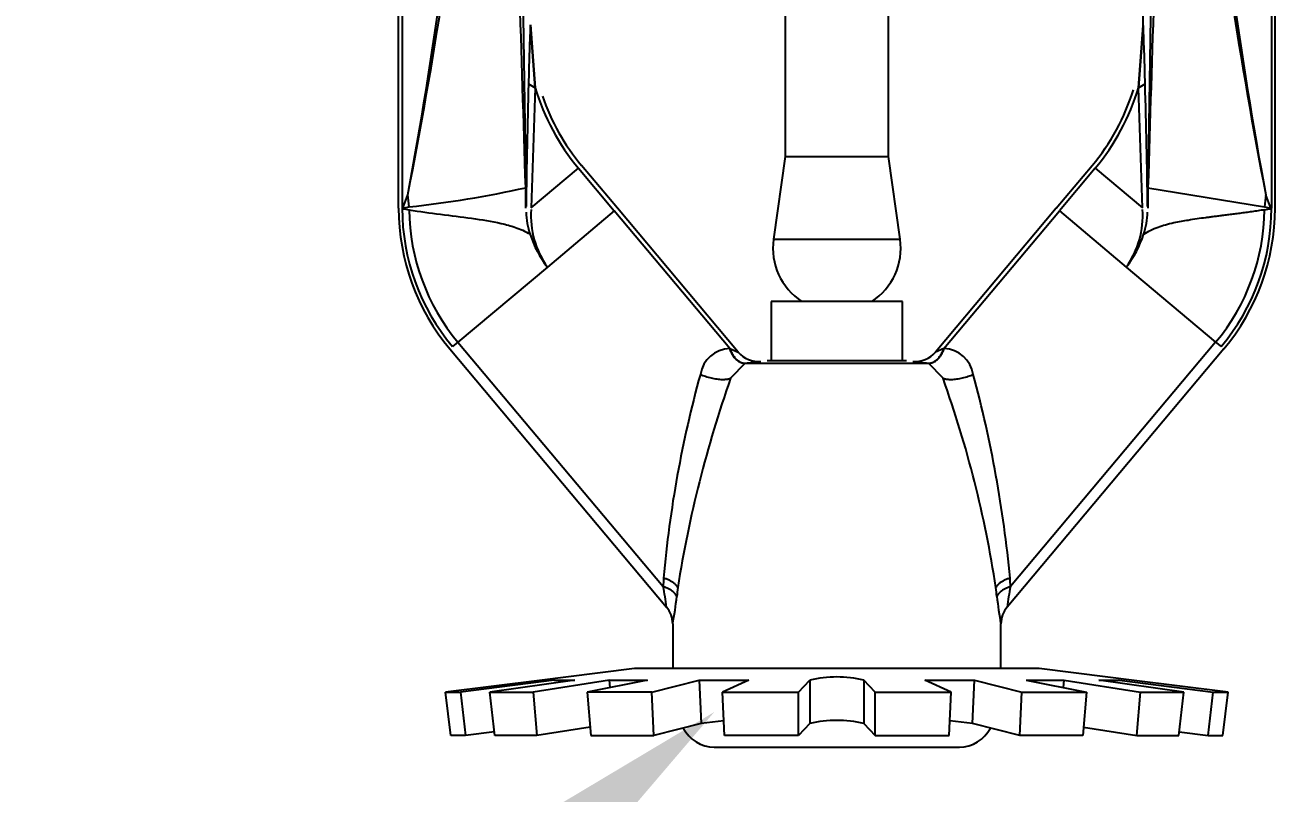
# Model space of a CAD drawing. Extents: x 2698 to 184165, y 3805 to 33846.
# Drawn here: x 160059.38 to 160069.18, y 30651.9 to 30657.92 of the extents above; entities that cross this region are included whole.
import ezdxf
from ezdxf import colors
from ezdxf.entities.mleader import LeaderData, LeaderLine
from ezdxf.lldxf.tags import DXFTag
from ezdxf.math import Vec2, Vec3

# ---------------------------------------------------------------- set-up
doc = ezdxf.new("R2010")
doc.units = 0
doc.header["$LTSCALE"] = 2
for name, color, linetype in [('_MCA-0', 7, 'CONTINUOUS'), ('_MCA-0-DETAY', 7, 'CONTINUOUS'), ('_MCA-Y-ANA HAT-SU', 3, 'YANGIN_HATTI')]:
    doc.layers.add(name, color=color, linetype=linetype)
doc.styles.add('_MCA-LT', font='txt.shx')
doc.styles.add('_MCA-YAZI', font='calibril.ttf', dxfattribs={"width": 0.7})
tags = doc.linetypes.add('YANGIN_HATTI', pattern='A,40,-4,["Y",_MCA-LT,S=8,R=0,X=0,Y=-4],-9.5', length=53.5).pattern_tags.tags
tags[6] = DXFTag(74, 10)

# ---------------------------------------------------------------- blocks, each defined once
blk = doc.blocks.new('_MCA-Y-DETAY-SPRMON')
at = {"layer": '_MCA-Y-ANA HAT-SU', "color": 7, "linetype": 'ByBlock'}
for p, q in [((103.7936926815655, -142.7716355506564), (103.7936926815655, -141.0031422010215)), ((103.8037528052064, -140.9998574485508), (103.8037528052064, -142.771635805937)), ((106.2893311306852, -140.9998574485508), (106.2893311306852, -142.7716358452089)), ((106.2993912543261, -142.7716355506564), (106.2993912543261, -141.0031422010215)), ((105.9225894610718, -142.2490310186913), (105.9225894610718, -141.0780869513183)), ((104.1394557659423, -141.4839076224762), (104.1569425812941, -142.7127087589615)), ((104.8988653905326, -141.4729696280447), (104.8988653905326, -142.6233172638204)), ((105.194218545359, -142.6233172638204), (105.194218545359, -141.4729696280447)), ((105.9536281699493, -141.4839076224762), (105.9361413545976, -142.7127087589615)), ((104.1843550593458, -142.4267288112806), (104.1703515928129, -142.2471992188111)), ((104.1703515928129, -142.2471992188148), (104.1843547254866, -142.4267287479015)), ((105.9225894610718, -142.2490310144949), (105.9087288328665, -142.4267289601466)), ((105.9087288765459, -142.4267288112806), (105.9225894610718, -142.2490310186913)), ((104.1650523309254, -142.4158772387345), (104.1843547254866, -142.4267287479015)), ((105.9087288328665, -142.4267289601466), (105.9280316049662, -142.4158772387345)), ((104.1843547354456, -142.4267288755855), (104.1726141414729, -142.7704854143703)), ((105.9204697944188, -142.7704854143703), (105.9087288765459, -142.4267288112806)), ((104.8988653905326, -142.6233172638204), (104.8656016944678, -142.8600007596615)), ((104.8988653905326, -142.6233172638204), (105.194218545359, -142.6233172638204)), ((105.2274822414238, -142.8600007596615), (105.194218545359, -142.6233172638204)), ((104.1726141414729, -142.7704854143703), (104.3077504667417, -142.6570925736778)), ((104.3077504667417, -142.6570925736778), (104.4102996654201, -142.7793059496198)), ((104.4194408909407, -142.7716355506564), (104.3168916922623, -142.6494221747143)), ((105.6736430449509, -142.7716355506564), (105.7761922436293, -142.6494221747143)), ((105.7853334691499, -142.6570925736778), (105.6827842704715, -142.7793059496198)), ((105.7853334691499, -142.6570925736778), (105.9204697944188, -142.7704854143703)), ((103.8055878244522, -142.7711247835887), (103.8200256218424, -142.7333565474546)), ((103.8235995554514, -142.7673782482743), (103.820025615134, -142.7333565816771)), ((104.1576124404364, -142.7716358362668), (104.1569386949795, -142.7127101684036)), ((105.9361452409121, -142.7127101684036), (105.9354714954552, -142.7716358362668)), ((105.9361413545976, -142.7127087589615), (106.2694843804402, -142.7673782482743)), ((106.2730583207249, -142.7333565819827), (106.2694844448233, -142.7673779536526)), ((106.2874971907859, -142.7711276070859), (106.2730583140492, -142.7333565474546)), ((103.803752818143, -142.7715093381739), (103.8235995554514, -142.7673782482743)), ((104.4102996654201, -142.7793059496198), (104.2190634141152, -142.9397722175563)), ((104.7404317095788, -143.1727419992785), (104.4102996654201, -142.7793059496198)), ((104.7648445552259, -143.1832716084627), (104.4194408909407, -142.7716355506564)), ((105.6736430449509, -142.7716355506564), (105.3282493682909, -143.1832597056764)), ((105.3526522263128, -143.1727419992785), (105.6827842704715, -142.7793059496198)), ((105.6827842704715, -142.7793059496198), (105.8740205172835, -142.9397722137874)), ((106.2694844448233, -142.7673779536526), (106.2874971907859, -142.7711276070859)), ((104.8656016944678, -142.8600007596615), (105.2274822414238, -142.8600007596615)), ((104.2190634185135, -142.9397722138656), (103.9633425649463, -143.1543474877799)), ((105.8740205172835, -142.9397722137874), (106.1297412762779, -143.1543476005991)), ((105.234266430758, -143.038276860636), (104.8588175051318, -143.038276860636)), ((104.8588175051318, -143.038276860636), (104.8588175051318, -143.2081671273172)), ((105.234266430758, -143.2081671273172), (105.234266430758, -143.038276860636)), ((103.9400899523571, -143.1738587464279), (104.5596624404443, -143.9122364849791)), ((103.9633425649463, -143.1543474877799), (103.9477964541693, -143.1673922235987)), ((103.9633425649463, -143.1543474877799), (104.5499408642881, -143.8534281184311)), ((104.7404317095788, -143.1727419992785), (104.7648445552259, -143.1832716084627)), ((105.3526522263128, -143.1727419992785), (105.3282493682909, -143.1832597056764)), ((106.1529939835345, -143.1738587464279), (105.5334203227376, -143.9122378825596)), ((106.1297413709453, -143.1543474877799), (105.5431430716017, -143.8534281184311)), ((106.1297413709453, -143.1543474877799), (106.1452874817223, -143.1673922235987)), ((105.2455298985278, -143.2081671273172), (104.8475540373638, -143.2081671273172)), ((104.7847389662184, -143.2147425720359), (104.7429382997161, -143.2576025379749)), ((104.7847389662184, -143.2147425720359), (105.3083449696733, -143.2147425720359)), ((105.3501456361755, -143.2576025379749), (105.3083449696733, -143.2147425720359)), ((104.5772308109135, -143.9605017030135), (104.5772308109135, -144.0883516780941)), ((105.5158531249781, -144.0883516780941), (105.5158531249781, -143.9605017030117)), ((104.4681166748251, -144.0883516780941), (104.2719836347005, -144.1124337873043)), ((105.6249672610666, -144.0883516780941), (104.4681166748251, -144.0883516780941)), ((104.4833685795074, -144.0874188316411), (105.6097153563842, -144.0874188316411)), ((105.8211003011966, -144.1124337873043), (105.6249672610666, -144.0883516780941)), ((104.2038875112448, -144.1212268386298), (103.9275268870206, -144.1553830179946)), ((104.2385355693732, -144.1212268386298), (103.9708347312462, -144.1553830180019)), ((104.2975259554696, -144.1212268386298), (104.0545789449679, -144.1553830179946)), ((104.396195277086, -144.1212268386298), (104.1779092509496, -144.1553830180019)), ((104.2719836347005, -144.1124337873043), (104.2038875112466, -144.1212268386298)), ((104.2385355693732, -144.1212268386298), (104.2975259554696, -144.1212268386298)), ((104.5051952977465, -144.1212268386298), (104.3326483809979, -144.1553830179946)), ((104.396195277086, -144.1212268386298), (104.5051952977465, -144.1212268386298)), ((104.3980369681503, -144.1424391511719), (104.396195277086, -144.1212268386298)), ((104.5172252276407, -144.1553830180019), (104.6528643730744, -144.1212268386298)), ((104.6528643730744, -144.1212268386298), (104.7952797632406, -144.1212268386298)), ((104.6528643730744, -144.1212268386298), (104.6587013912886, -144.2454514441979)), ((104.7952797632406, -144.1212268386298), (104.7194016441772, -144.1553830179946)), ((104.9371332850733, -144.1553830180019), (104.9694673141876, -144.1212268386298)), ((104.9694673141876, -144.1212268386298), (104.9694673141876, -144.2454514441979)), ((105.1559506508183, -144.1553830179946), (105.1236166217041, -144.1212268386298)), ((105.1236166217041, -144.1212268386298), (105.1236166217041, -144.2454514441979)), ((105.297804172651, -144.1212268386298), (105.4402195628172, -144.1212268386298)), ((105.3736822917126, -144.1553830180019), (105.297804172651, -144.1212268386298)), ((105.4343825446031, -144.2454514441979), (105.4402195628172, -144.1212268386298)), ((105.4402195628172, -144.1212268386298), (105.5758587082528, -144.1553830179946)), ((105.5878886381452, -144.1212268386298), (105.6968886588056, -144.1212268386298)), ((105.5878886381452, -144.1212268386298), (105.7604355548938, -144.1553830180019)), ((105.6950469677413, -144.1424391511755), (105.6968886588056, -144.1212268386298)), ((105.6968886588056, -144.1212268386298), (105.9151746849438, -144.1553830179946)), ((105.7955579804202, -144.1212268386298), (105.8545483665184, -144.1212268386298)), ((106.0385049909219, -144.1553830180019), (105.7955579804202, -144.1212268386298)), ((105.8891964246468, -144.1212268386298), (105.8211003011966, -144.1124337873043)), ((105.8545483665184, -144.1212268386298), (106.1222492046454, -144.1553830179946)), ((106.1655570488711, -144.1553830180019), (105.8891964246468, -144.1212268386298)), ((103.9428517034739, -144.279599813417), (103.9275268870206, -144.1553830179946)), ((103.9275268870206, -144.1553830179946), (103.9708347313081, -144.1553830179946)), ((103.9708347312462, -144.1553830180019), (103.9849962320768, -144.279599813417)), ((104.0687340126624, -144.279599813417), (104.0545789449679, -144.1553830179946)), ((104.0545789449679, -144.1553830179946), (104.1779092509987, -144.1553830179946)), ((104.1779092509496, -144.1553830180019), (104.1887514760292, -144.279599813417)), ((104.5172252276388, -144.1553830179946), (104.3326483809979, -144.1553830179946)), ((104.3326483809979, -144.1553830179946), (104.3434787191891, -144.279599813417)), ((104.5230975464838, -144.279599813417), (104.5172252276407, -144.1553830180019)), ((104.7252584320559, -144.279599813417), (104.7194016441772, -144.1553830179946)), ((104.7194016441772, -144.1553830179946), (104.9371332850733, -144.1553830179946)), ((104.9371332850733, -144.279599813417), (104.9371332850733, -144.1553830180019)), ((105.1559506508183, -144.279599813417), (105.1559506508183, -144.1553830179946)), ((105.1559506508183, -144.1553830179946), (105.3736822917144, -144.1553830179946)), ((105.3678255038358, -144.279599813417), (105.3736822917126, -144.1553830180019)), ((105.5699863894079, -144.279599813417), (105.5758587082528, -144.1553830179946)), ((105.5758587082528, -144.1553830179946), (105.7604355548538, -144.1553830179946)), ((105.7604355548938, -144.1553830180019), (105.7496052167025, -144.279599813417)), ((105.9043324598624, -144.279599813417), (105.9151746849438, -144.1553830179946)), ((105.9151746849438, -144.1553830179946), (106.0385049909237, -144.1553830179946)), ((106.0243499232292, -144.279599813417), (106.0385049909219, -144.1553830180019)), ((106.1080877038148, -144.279599813417), (106.1222492046454, -144.1553830179946)), ((106.1222492046454, -144.1553830179946), (106.1655570488711, -144.1553830179946)), ((106.1502322324177, -144.279599813417), (106.1655570488711, -144.1553830180019)), ((104.6587013912886, -144.2454514441979), (104.5230975464838, -144.279599813417)), ((104.7232782176525, -144.2376013848279), (104.6587013912886, -144.2454514441979)), ((104.9694673141876, -144.2454514441979), (104.9371332850733, -144.279599813417)), ((105.1236166217041, -144.2454514441979), (105.1559506508183, -144.279599813417)), ((105.4343825446031, -144.2454514441979), (105.36980566278, -144.2376025610574)), ((105.5699863894079, -144.279599813417), (105.4343825446031, -144.2454514441979)), ((103.9849962320768, -144.279599813417), (103.9428517034739, -144.279599813417)), ((104.0675339132904, -144.2690684262579), (103.9849962320768, -144.279599813417)), ((104.1887514760292, -144.279599813417), (104.0687340126624, -144.279599813417)), ((104.3413961452079, -144.2557140711888), (104.1887514760292, -144.279599813417)), ((104.3434787191891, -144.279599813417), (104.5230975464838, -144.279599813417)), ((104.9371332850733, -144.279599813417), (104.7252584320559, -144.279599813417)), ((105.1559506508183, -144.279599813417), (105.3678255038358, -144.279599813417)), ((105.7496052167025, -144.279599813417), (105.5699863894079, -144.279599813417)), ((105.7516877906837, -144.2557140711888), (105.9043324598624, -144.279599813417)), ((105.9043324598624, -144.279599813417), (106.0243499232292, -144.279599813417)), ((106.0255500226012, -144.2690684262579), (106.1080877038148, -144.279599813417)), ((106.1080877038148, -144.279599813417), (106.1502322324177, -144.279599813417)), ((104.6961229706958, -144.3126881870176), (105.3969609651958, -144.3126881870176))]:
    blk.add_line(p, q, dxfattribs=at)
for centre, radius, start, end in [((91.287768259308, -140.4085894027103), 12.74605887629941, 349.4909366733842, 354.9790271256213), ((118.8053156765836, -140.4085894027103), 12.74605887629941, 185.0209728743787, 190.5090633266158), ((89.93909422824436, -140.0128675805918), 14.14501030655685, 348.911294323675, 353.6899680417804), ((-365.1751267707261, -156.9550502290931), 469.548118527591, 1.738163149639695, 1.878755066088671), ((575.2682107065684, -156.9550502290913), 469.5481185275443, 178.1212449339113, 178.2618368503603), ((121.006261608085, -139.8849161977214), 15.00602851288025, 186.435907819919, 190.9422644403709), ((111.2117183401533, -142.5528361047309), 7.047996848508842, 177.5145850377862, 178.8865405147311), ((98.8813655957365, -142.5528361047309), 7.047996848508835, 1.113459485268885, 2.485417278086273), ((134.0586362614304, -143.2068683985599), 29.90404700412682, 178.4842940655355, 179.1568659160044), ((76.03444767446126, -143.2068683985599), 29.90404700412687, 0.8431340839956052, 1.515705934464559), ((104.796242684195, -142.2471989341793), 0.6376813014467163, 196.3518651439461, 220.0000000000644), ((104.796242684195, -142.2471989341793), 0.6257482790171389, 199.0153421252814, 220.0000000000644), ((105.2968412516966, -142.2471989341793), 0.625748279017154, 319.9999999999356, 342.7718129892249), ((105.2968412516966, -142.2471989341793), 0.6376813014467242, 319.9999999999356, 343.6481209167639), ((103.5192549230633, -139.8680586163264), 2.915249557664156, 275.9924524429869, 282.6351581604086), ((104.4194408909425, -142.7716355506564), 0.6257482093772762, 180, 220.0000000000644), ((104.4194408909425, -142.7716355506564), 0.6156880857353233, 179.9882546977732, 220.0000000000644), ((103.8538279257209, -142.5816505243074), 0.1964737258013228, 255.234159432895, 261.2860230162637), ((104.4194408909425, -142.7716355506564), 0.59539407940701, 180.4061776463703, 220.0000000000644), ((104.3971638956555, -142.7715108150696), 0.2395072054768566, 182.5710613047125, 198.2462211872501), ((104.4261079021599, -142.7919640802484), 0.2543907674649499, 176.2007834203625, 215.5229055017035), ((105.6663708267188, -142.7917921181488), 0.2549833380760446, 324.5246942522353, 3.751650021976667), ((105.7113417805704, -142.774343638368), 0.2239841192430518, 341.2068187944276, 357.9758987137483), ((105.6736430449491, -142.7716355506564), 0.5953940794070148, 319.9999858275232, 359.5938223536297), ((105.6736430449491, -142.7716355506564), 0.615688085735318, 319.9999999999356, 359.9999762429562), ((105.6736430449491, -142.7716355506564), 0.6257482093772326, 319.9999999999356, 0), ((106.2400273639141, -142.5853622291961), 0.192688107597369, 278.6544714893423, 284.8253460624416), ((104.4627400312547, -142.7511066341795), 0.3081768909104803, 198.0317245514947, 217.7487025375285), ((105.6468961373703, -142.7598669708077), 0.2897436535017821, 321.6172227321416, 342.6023501795025), ((105.0465419679458, -142.885430256727), 0.1827184771378588, 171.9999999999577, 236.773839639811), ((105.0465419679458, -142.885430256727), 0.1827184771378332, 303.226160360189, 8.000000000042297), ((104.7437010678805, -143.2612397601843), 0.08857126428008255, 92.12427780298049, 170.5807332933771), ((105.3493866738481, -143.2612354880584), 0.08856681066410832, 9.416943176461555, 87.19038790171828), ((104.8223844467229, -143.1349461891332), 0.07513329288819848, 220.0255389559214, 275.0589604351744), ((104.5590126709831, -140.997416251812), 2.228784841065275, 275.8433977208264, 276.9579540696911), ((105.2706994896489, -143.1349461902937), 0.07513329177364941, 264.9409522454356, 319.9744614856116), ((105.5352797868236, -140.9866414369517), 2.239626710572185, 263.0447458252146, 264.1539094332059), ((107.7945620955488, -144.114148647237), 3.255906713866266, 164.5492817163696, 174.9848271024252), ((102.0344141961705, -144.1618259098977), 3.523255705107989, 5.412079724781665, 15.05381145679984), ((107.9549198389614, -144.3873319686008), 3.404866222757277, 160.622027809463, 171.0316965317152), ((102.2856434805017, -144.3500875091468), 3.253413111543108, 8.725291290038383, 19.62098436769491), ((113.3282144796594, -144.2744903211951), 8.788366232975521, 177.0977656124528, 177.2538324100564), ((103.8931048393169, -143.9922170089703), 0.6713389008825087, 6.842232096332101, 11.93105203300812), ((106.2117194921757, -143.9941693857672), 0.6832294888829957, 168.1122990677564, 173.1126307467495), ((96.76486945623219, -144.2744903211951), 8.788366232975532, 2.746167589943635, 2.902234387547232), ((103.6574649649647, -143.7834912967101), 0.9366439533317991, 349.1065220514755, 353.9516281177727), ((115.4612002129834, -145.0502692427508), 10.93487297035991, 173.732764618588, 173.8678468902194), ((94.63188372290824, -145.0502692427508), 10.93487297035999, 6.132153108730435, 6.267235381411963), ((106.4351759476867, -143.7835572771583), 0.9361964442327514, 186.0472131922557, 190.8946366378803), ((104.501804247504, -143.9606263266651), 0.07542761368916313, 0.09462244949977572, 39.9074924547612), ((105.5912796883877, -143.9606263266651), 0.0754276136891649, 140.0925075452388, 179.9053775505002), ((105.0465419679458, -144.4522151791589), 0.3398437638361542, 76.89158370957428, 103.1084162904257), ((105.0465419679458, -144.5761595495169), 0.3395708367561743, 76.88085994631018, 103.1191400536898), ((104.6961229706958, -144.2125684735165), 0.1001197135001843, 207.2679640659251, 270), ((105.3969609651958, -144.2125684735165), 0.1001197135001859, 270, 332.7320359340749)]:
    blk.add_arc(centre, radius, start, end, dxfattribs=at)
for points, knots in [([(103.824061772495, -142.7758563456737), (103.8826347041559, -142.785523761353), (103.944347962004, -142.7920615067706), (104.0313341638121, -142.8040827274144), (104.0595751311848, -142.8084367989504), (104.1007890421552, -142.8177933777715), (104.1143719946122, -142.8214655429383), (104.1347080849464, -142.8286134579266), (104.1415041369874, -142.8313187282347), (104.1553550259141, -142.8379013369213), (104.1625031004278, -142.8418393054271), (104.1696991656063, -142.8465008014628)], [0, 0, 0, 0, 0.4999999999999999, 0.4999999999999999, 0.7499999999999992, 0.7499999999999992, 0.8749999999999983, 0.8749999999999983, 0.9374999999999991, 0.9374999999999991, 1, 1, 1, 1]), ([(106.2690221633966, -142.7758563456737), (106.2630103209303, -142.7768110799989), (106.2512763462782, -142.7786745805224), (106.233376658578, -142.7813306876487), (106.2159490966205, -142.7838062358805), (106.1990452936316, -142.7861070660383), (106.1827705799551, -142.7882465582152), (106.1672012697072, -142.7902379054485), (106.1524063918605, -142.7920958081868), (106.1384435150103, -142.7938352123529), (106.1253614716097, -142.795473078937), (106.113199585132, -142.7970218906994), (106.0887349149434, -142.800271140597), (106.0544713268737, -142.8052536979103), (106.0156859062572, -142.8120634032985), (105.987007685264, -142.8189921986468), (105.9644321241522, -142.8261308239071), (105.9431996344592, -142.8348278035392), (105.9298178132176, -142.8427110759239), (105.9233847702853, -142.8465008014628)], [0, 0, 0, 0, 0.05985804967310775, 0.1168315852299611, 0.1709217645023614, 0.2221300539002197, 0.270458243027844, 0.3159084747708512, 0.3584832962193836, 0.3981857383233681, 0.4350194363402745, 0.4689888101332088, 0.5000993354791685, 0.6387943017055275, 0.750122565295409, 0.8162074880451097, 0.8750996124721698, 0.9399566366372298, 1, 1, 1, 1])]:
    blk.add_open_spline(points, degree=3, knots=knots, dxfattribs=at)
for points, weights in [([(104.7393559533193, -143.1727751410654), (104.7551875972949, -143.2162140314122), (104.7847389662184, -143.2147425720359)], [1, 0.8400026054473622, 1]), ([(104.7404179836813, -143.1727293641034), (104.7563026530061, -143.2161075323199), (104.7859248627537, -143.214620059538)], [1, 0.8402655194234101, 1]), ([(105.3071590731379, -143.214620059538), (105.3367723481606, -143.2161070836628), (105.3526522263128, -143.1727419992785)], [1, 0.8402655194234101, 1]), ([(105.3083449696733, -143.2147425720359), (105.3378963385967, -143.2162140314119), (105.3537279825723, -143.1727751410654)], [1, 0.8400026054469562, 1]), ([(104.656323993604, -143.2467443903315), (104.7119494269243, -143.2701413790635), (104.7429382997161, -143.2576025379749)], [1, 0.7720567363827043, 1]), ([(105.3501456361755, -143.2576025379749), (105.3811345089671, -143.2701413790601), (105.4367599422876, -143.2467443903315)], [1, 0.7720567363825086, 1]), ([(104.5888948957927, -143.8821836432762), (104.5819029579668, -143.8644659902275), (104.5499408642881, -143.8534281184311)], [1, 0.900829407124861, 1]), ([(104.5916790237807, -143.8565540357777), (104.5837206175747, -143.8398639371317), (104.5511203508286, -143.8295187507028)], [1, 0.8999554826845688, 1]), ([(105.5419635850631, -143.8295187507028), (105.5093633183185, -143.8398639371333), (105.501404912111, -143.8565540357777)], [1, 0.8999554826841176, 1]), ([(105.5431430716017, -143.8534281184311), (105.5111809779246, -143.8644659902275), (105.5041890400989, -143.8821836432762)], [1, 0.9008294071247936, 1])]:
    blk.add_rational_spline(points, weights, degree=2, dxfattribs=at)
at = {"layer": '_MCA-0'}
ml = blk.add_multileader_mtext('Standard', dxfattribs=at)
ml.set_content('PENDENT\\PSPRINKLER', color=256, style='_MCA-YAZI')
ml.set_leader_properties(color=256, linetype='ByLayer', lineweight=-1)
ml.build(insert=Vec2(0, 0))
ml.multileader.update_dxf_attribs({"text_left_attachment_type": 2, "text_right_attachment_type": 2, "dogleg_length": 10, "arrow_head_size": 5})
ctx = ml.context
ctx.base_point, ctx.char_height, ctx.arrow_head_size, ctx.plane_origin = Vec3(62.22123403545204, -154.0233597737351), 5, 5, Vec3(-1844.841158477393, 26.50387104117726)
ctx.left_attachment, ctx.right_attachment, ctx.text_align_type = 2, 2, 2
notes = []
notes.append((ctx, [(1, (1, 1, 0), (93.07905675782058, -154.0233597737351), (-1, 0), 3.491284260830071, [(0, [(104.6961229706958, -144.2125684735165)], 0, [])])]))
ctx.mtext.insert, ctx.mtext.alignment, ctx.mtext.line_spacing_factor, ctx.mtext.flow_direction = Vec3(87.58777249699051, -147.9695136198898), 3, 0.8399999999999999, 5
for ctx, leaders in notes:
    for number, flags, end, landing, length, lines in leaders:
        leader = LeaderData()
        leader.index, (leader.has_last_leader_line, leader.has_dogleg_vector, leader.attachment_direction) = number, flags
        leader.last_leader_point, leader.dogleg_vector, leader.dogleg_length = Vec3(end), Vec3(landing), length
        for number, points, colour, breaks in lines:
            line = LeaderLine()
            line.index, line.vertices, line.color, line.breaks = number, Vec3.list(points), colors.encode_raw_color(colour), breaks
            leader.lines.append(line)
        ctx.leaders.append(leader)

msp = doc.modelspace()

# ---------------------------------------------------------------- block references
at = {"layer": '_MCA-0-DETAY', "xscale": 2.742269662921349, "yscale": 2.742269662921349, "zscale": 2.742269662921349}
msp.add_blockref('_MCA-Y-DETAY-SPRMON', (159777.6757003544, 31048.00146535099), dxfattribs=at)

doc.saveas('drawing.dxf')
